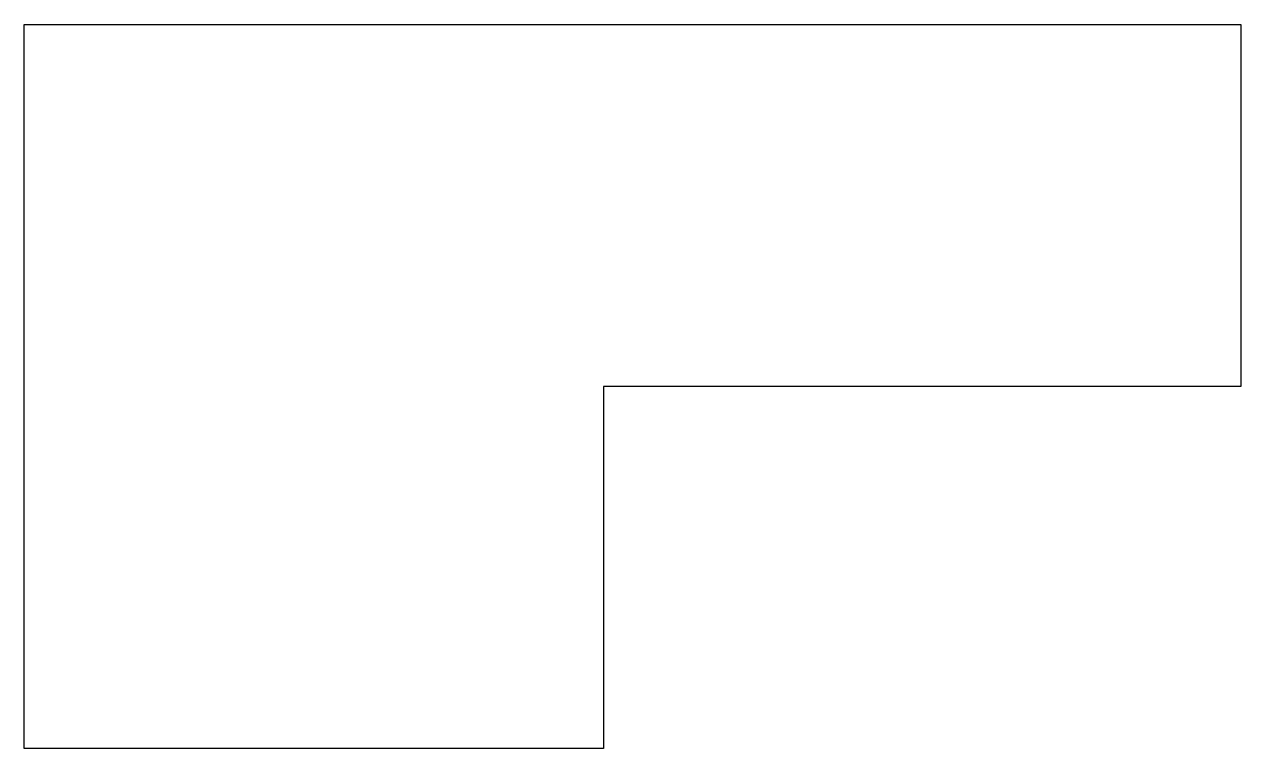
# Model space of a CAD drawing. Header units: millimetres. Extents: x 100 to 184, y -150 to -100.
import ezdxf

# ---------------------------------------------------------------- set-up
doc = ezdxf.new("R2010")
doc.units = ezdxf.units.MM
doc.layers.add('Edge.Cuts', color=254, linetype='CONTINUOUS', true_color=0xd0d2cd)

msp = doc.modelspace()

# ---------------------------------------------------------------- linework, layer by layer
at = {"layer": 'Edge.Cuts', "linetype": 'CONTINUOUS'}
for p, q in [((100, -100), (184, -100)), ((100, -150), (100, -100)), ((184, -100), (184, -125)), ((140, -125), (140, -150)), ((184, -125), (140, -125)), ((140, -150), (100, -150))]:
    msp.add_line(p, q, dxfattribs=at)

doc.saveas('drawing.dxf')
